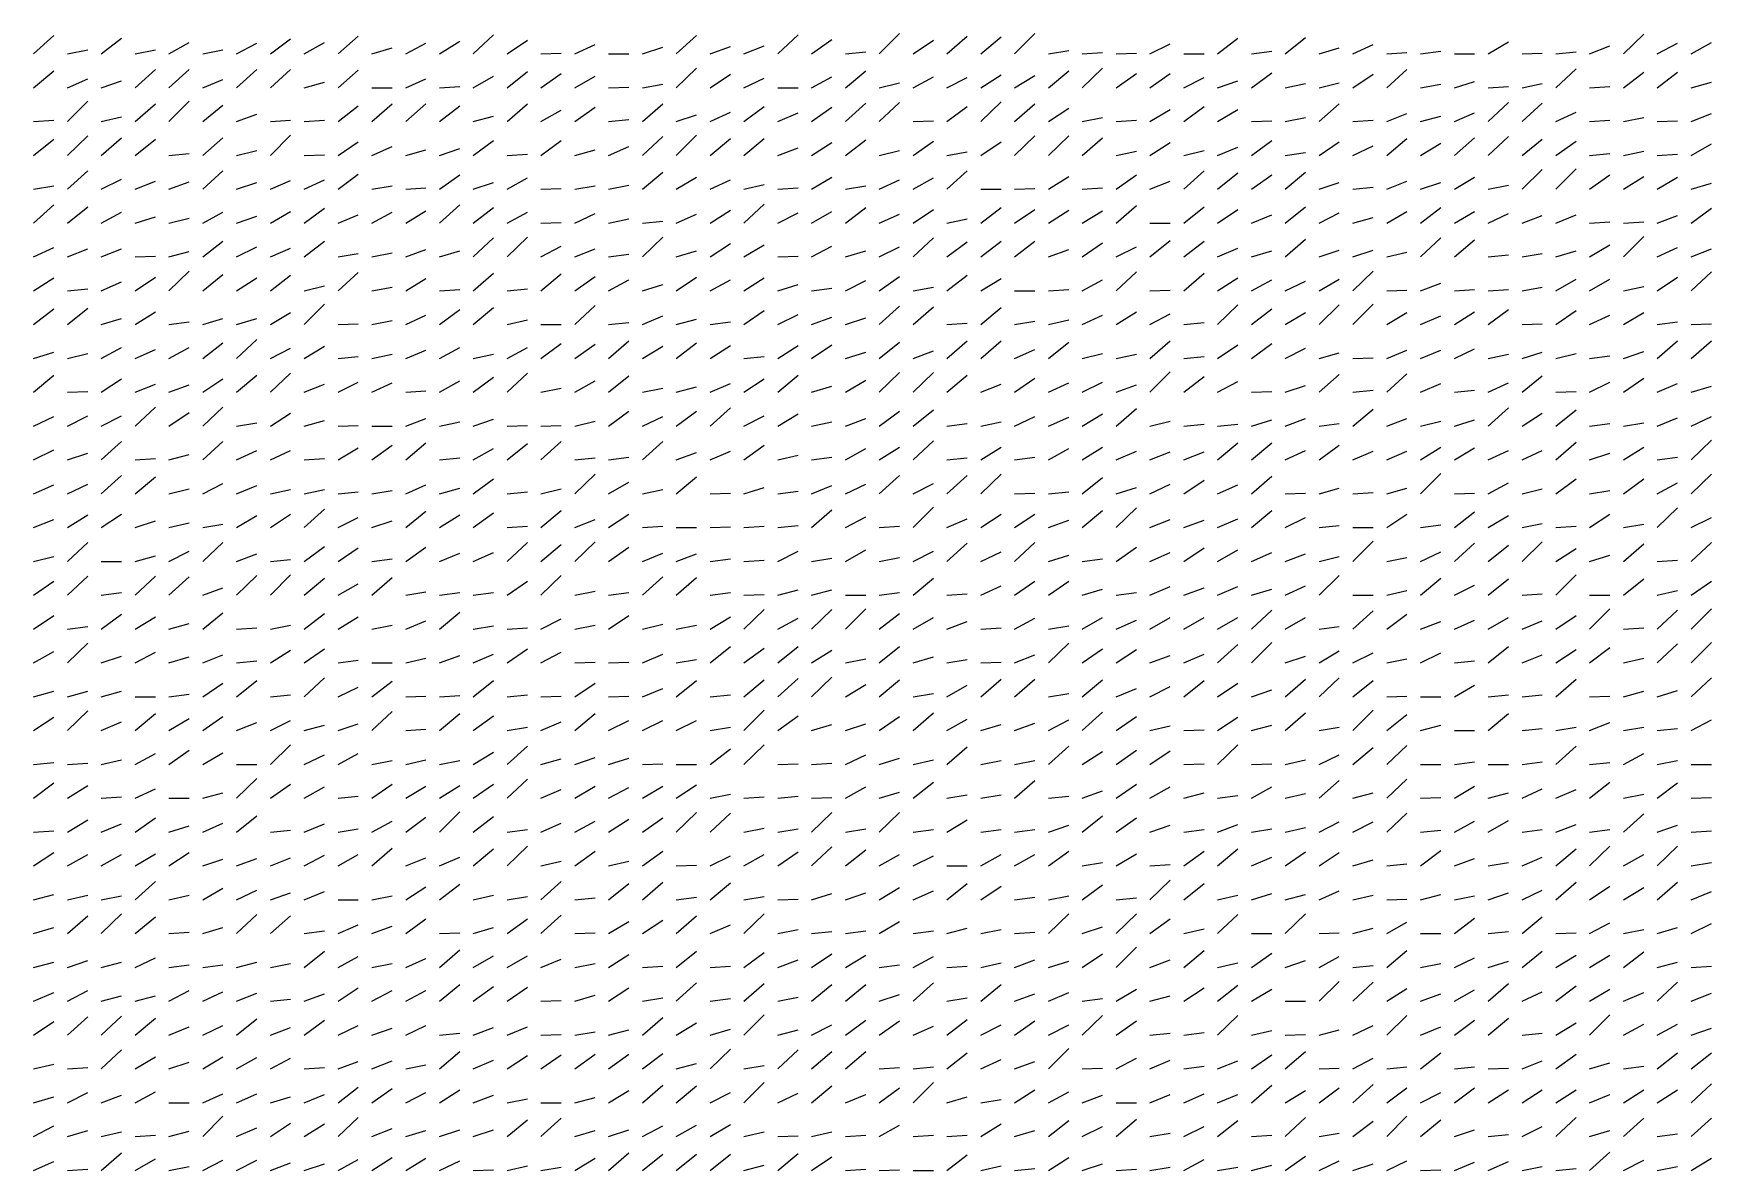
# Model space of a CAD drawing. Header units: metres. Extents: x -2 to 998, y 0 to 1382.
# Drawn here: x 495 to 743, y 0 to 168 of the extents above; entities that cross this region are included whole.
import ezdxf

# ---------------------------------------------------------------- set-up
doc = ezdxf.new("R2010")
doc.units = ezdxf.units.M

msp = doc.modelspace()

# ---------------------------------------------------------------- linework, layer by layer
for p, q in [((495, 165), (498, 167.7)), ((505, 165), (508, 167.3)), ((515, 165), (518, 166.7)), ((525, 165), (528, 166.6)), ((530, 165), (533, 167.2)), ((535, 165), (538, 166.7)), ((540, 165), (543, 167.6)), ((550, 165), (553, 166.6)), ((555, 165), (558, 166.9)), ((560, 165), (563, 167.8)), ((565, 165), (568, 167)), ((575, 165), (578, 166.4)), ((590, 165), (593, 167.7)), ((600, 165), (603, 166.2)), ((605, 165), (608, 167.8)), ((610, 165), (613, 167.1)), ((620, 165), (623, 168)), ((625, 165), (628, 167)), ((630, 165), (633, 167.6)), ((635, 165), (638, 167.5)), ((640, 165), (643, 168)), ((660, 165), (663, 166.5)), ((670, 165), (673, 167.3)), ((680, 165), (683, 167.4)), ((690, 165), (693, 166.4)), ((710, 165), (713, 166.8)), ((725, 165), (728, 166.2)), ((730, 165), (733, 167.9)), ((735, 165), (738, 166.6)), ((740, 165), (743, 166.7)), ((500, 165), (503, 165.6)), ((510, 165), (513, 165.6)), ((520, 165), (523, 165.6)), ((545, 165), (548, 165.9)), ((570, 165), (573, 165.1)), ((580, 165), (583, 165)), ((585, 165), (588, 166)), ((595, 165), (598, 166.1)), ((615, 165), (618, 165.3)), ((645, 165), (648, 165.5)), ((650, 165), (653, 165.2)), ((655, 165), (658, 165.1)), ((665, 165), (668, 165)), ((675, 165), (678, 165.4)), ((685, 165), (688, 165.9)), ((695, 165), (698, 165.2)), ((700, 165), (703, 165.4)), ((705, 165), (708, 165)), ((715, 165), (718, 165.1)), ((720, 165), (723, 165.3)), ((495, 160), (498, 162.5)), ((500, 160), (503, 161.3)), ((510, 160), (513, 162.7)), ((515, 160), (518, 162.7)), ((520, 160), (523, 161.2)), ((525, 160), (528, 162.7)), ((530, 160), (533, 162.7)), ((540, 160), (543, 162.6)), ((550, 160), (553, 161.3)), ((560, 160), (563, 161.7)), ((565, 160), (568, 162.4)), ((570, 160), (573, 162.1)), ((575, 160), (578, 161.7)), ((590, 160), (593, 162.9)), ((595, 160), (598, 162)), ((600, 160), (603, 161.4)), ((610, 160), (613, 161.6)), ((615, 160), (618, 162.5)), ((625, 160), (628, 161.6)), ((630, 160), (633, 161.5)), ((635, 160), (638, 161.9)), ((640, 160), (643, 161.8)), ((645, 160), (648, 162.5)), ((650, 160), (653, 162.9)), ((655, 160), (658, 162.1)), ((660, 160), (663, 162.1)), ((665, 160), (668, 161.5)), ((675, 160), (678, 162.2)), ((690, 160), (693, 162)), ((695, 160), (698, 162.7)), ((720, 160), (723, 162.8)), ((730, 160), (733, 162.3)), ((735, 160), (738, 162.3)), ((505, 160), (508, 161)), ((535, 160), (538, 160.8)), ((545, 160), (548, 160)), ((555, 160), (558, 160.2)), ((580, 160), (583, 160.1)), ((585, 160), (588, 160.5)), ((605, 160), (608, 160)), ((620, 160), (623, 160.7)), ((670, 160), (673, 161)), ((680, 160), (683, 160.6)), ((685, 160), (688, 160.7)), ((700, 160), (703, 160.5)), ((705, 160), (708, 160.9)), ((710, 160), (713, 160.2)), ((715, 160), (718, 160.6)), ((725, 160), (728, 160.2)), ((740, 160), (743, 160.8)), ((500, 155), (503, 158)), ((510, 155), (513, 157.6)), ((515, 155), (518, 158)), ((520, 155), (523, 157.4)), ((540, 155), (543, 157.3)), ((545, 155), (548, 157.6)), ((550, 155), (553, 157.6)), ((555, 155), (558, 157.3)), ((565, 155), (568, 157.6)), ((570, 155), (573, 156.7)), ((575, 155), (578, 157.1)), ((585, 155), (588, 157.6)), ((595, 155), (598, 156.4)), ((600, 155), (603, 157.2)), ((605, 155), (608, 156.3)), ((610, 155), (613, 157.1)), ((615, 155), (618, 157.7)), ((620, 155), (623, 157.8)), ((630, 155), (633, 157.2)), ((635, 155), (638, 157.9)), ((640, 155), (643, 157.6)), ((645, 155), (648, 157)), ((660, 155), (663, 156.8)), ((665, 155), (668, 157.2)), ((670, 155), (673, 156.8)), ((685, 155), (688, 157.6)), ((705, 155), (708, 156.3)), ((710, 155), (713, 157.8)), ((715, 155), (718, 157.7)), ((720, 155), (723, 156.4)), ((495, 155), (498, 155.2)), ((505, 155), (508, 155.7)), ((525, 155), (528, 156.1)), ((530, 155), (533, 155.2)), ((535, 155), (538, 155.2)), ((560, 155), (563, 155.8)), ((580, 155), (583, 155.3)), ((590, 155), (593, 156)), ((625, 155), (628, 155.1)), ((650, 155), (653, 155.6)), ((655, 155), (658, 155.2)), ((675, 155), (678, 155.1)), ((680, 155), (683, 155.6)), ((690, 155), (693, 155.2)), ((695, 155), (698, 156.2)), ((700, 155), (703, 155.8)), ((725, 155), (728, 155.2)), ((730, 155), (733, 155.6)), ((735, 155), (738, 155.1)), ((740, 155), (743, 156.2)), ((495, 150), (498, 152.4)), ((500, 150), (503, 152.9)), ((505, 150), (508, 152.6)), ((510, 150), (513, 152.4)), ((520, 150), (523, 152.6)), ((530, 150), (533, 153)), ((540, 150), (543, 152)), ((545, 150), (548, 151.3)), ((560, 150), (563, 152.2)), ((570, 150), (573, 152.2)), ((580, 150), (583, 151.3)), ((585, 150), (588, 152.8)), ((590, 150), (593, 153)), ((595, 150), (598, 152.5)), ((600, 150), (603, 152.5)), ((610, 150), (613, 151.9)), ((615, 150), (618, 152.3)), ((625, 150), (628, 152.1)), ((635, 150), (638, 152)), ((640, 150), (643, 152.9)), ((645, 150), (648, 152.9)), ((650, 150), (653, 152.6)), ((660, 150), (663, 151.9)), ((675, 150), (678, 152.2)), ((685, 150), (688, 152)), ((690, 150), (693, 151.4)), ((695, 150), (698, 152.5)), ((700, 150), (703, 151.8)), ((705, 150), (708, 152.6)), ((710, 150), (713, 152.8)), ((715, 150), (718, 152.4)), ((720, 150), (723, 152.1)), ((740, 150), (743, 151.7)), ((515, 150), (518, 150.3)), ((525, 150), (528, 150.7)), ((535, 150), (538, 150.1)), ((550, 150), (553, 150.8)), ((555, 150), (558, 151)), ((565, 150), (568, 150.2)), ((575, 150), (578, 150.8)), ((605, 150), (608, 151.1)), ((620, 150), (623, 150.7)), ((630, 150), (633, 150.5)), ((655, 150), (658, 150.6)), ((665, 150), (668, 150.7)), ((670, 150), (673, 151.2)), ((680, 150), (683, 150.4)), ((725, 150), (728, 150.3)), ((730, 150), (733, 150.6)), ((735, 150), (738, 150.2)), ((500, 145), (503, 147.7)), ((505, 145), (508, 146.5)), ((520, 145), (523, 147.7)), ((535, 145), (538, 146.4)), ((540, 145), (543, 147.2)), ((555, 145), (558, 147.1)), ((565, 145), (568, 146.7)), ((585, 145), (588, 147.5)), ((590, 145), (593, 146.8)), ((595, 145), (598, 146.4)), ((610, 145), (613, 146.8)), ((620, 145), (623, 146.4)), ((625, 145), (628, 146.7)), ((630, 145), (633, 147.7)), ((645, 145), (648, 146.9)), ((655, 145), (658, 147.1)), ((665, 145), (668, 147.7)), ((670, 145), (673, 147.4)), ((675, 145), (678, 147.1)), ((680, 145), (683, 147.5)), ((705, 145), (708, 146.8)), ((715, 145), (718, 147.9)), ((720, 145), (723, 148)), ((725, 145), (728, 147.1)), ((730, 145), (733, 146.9)), ((735, 145), (738, 146.8)), ((495, 145), (498, 145.5)), ((510, 145), (513, 146.2)), ((515, 145), (518, 146.1)), ((525, 145), (528, 146)), ((530, 145), (533, 146.3)), ((545, 145), (548, 145.5)), ((550, 145), (553, 145.2)), ((560, 145), (563, 146)), ((570, 145), (573, 145.1)), ((575, 145), (578, 145.5)), ((580, 145), (583, 145.6)), ((600, 145), (603, 145.7)), ((605, 145), (608, 145.2)), ((615, 145), (618, 145.5)), ((635, 145), (638, 145)), ((640, 145), (643, 145.1)), ((650, 145), (653, 145.2)), ((660, 145), (663, 146.2)), ((685, 145), (688, 146)), ((690, 145), (693, 145.3)), ((695, 145), (698, 146.2)), ((700, 145), (703, 146)), ((710, 145), (713, 145.6)), ((740, 145), (743, 145.9)), ((495, 140), (498, 142.7)), ((500, 140), (503, 142.4)), ((505, 140), (508, 141.6)), ((520, 140), (523, 141.6)), ((530, 140), (533, 141.7)), ((535, 140), (538, 142.2)), ((545, 140), (548, 141.6)), ((550, 140), (553, 141.8)), ((555, 140), (558, 142.7)), ((560, 140), (563, 142.3)), ((565, 140), (568, 141.6)), ((575, 140), (578, 141.4)), ((595, 140), (598, 141.9)), ((600, 140), (603, 142.8)), ((605, 140), (608, 141.5)), ((610, 140), (613, 141.7)), ((615, 140), (618, 142.3)), ((625, 140), (628, 142)), ((635, 140), (638, 142.3)), ((640, 140), (643, 142)), ((645, 140), (648, 141.9)), ((650, 140), (653, 141.8)), ((655, 140), (658, 142.6)), ((665, 140), (668, 142.4)), ((670, 140), (673, 142)), ((680, 140), (683, 142.4)), ((685, 140), (688, 141.5)), ((695, 140), (698, 141.7)), ((700, 140), (703, 142.3)), ((705, 140), (708, 141.7)), ((710, 140), (713, 141.4)), ((740, 140), (743, 142.2)), ((510, 140), (513, 140.9)), ((515, 140), (518, 140.7)), ((525, 140), (528, 141)), ((540, 140), (543, 141.2)), ((570, 140), (573, 140.1)), ((580, 140), (583, 140.6)), ((585, 140), (588, 140.3)), ((590, 140), (593, 141.3)), ((620, 140), (623, 141.3)), ((630, 140), (633, 140.6)), ((660, 140), (663, 140)), ((675, 140), (678, 141.2)), ((690, 140), (693, 140.8)), ((715, 140), (718, 141.1)), ((720, 140), (723, 141.2)), ((725, 140), (728, 140.2)), ((730, 140), (733, 140.2)), ((735, 140), (738, 141.1)), ((495, 135), (498, 136.4)), ((520, 135), (523, 137.3)), ((525, 135), (528, 136.5)), ((535, 135), (538, 137.3)), ((560, 135), (563, 137.8)), ((565, 135), (568, 137.9)), ((570, 135), (573, 136.6)), ((585, 135), (588, 137.9)), ((595, 135), (598, 137)), ((600, 135), (603, 136.8)), ((610, 135), (613, 136.6)), ((620, 135), (623, 136.5)), ((625, 135), (628, 137.8)), ((630, 135), (633, 137.2)), ((635, 135), (638, 137.3)), ((640, 135), (643, 137.3)), ((650, 135), (653, 137.1)), ((655, 135), (658, 136.5)), ((660, 135), (663, 137.4)), ((665, 135), (668, 137.3)), ((680, 135), (683, 137.6)), ((700, 135), (703, 137.8)), ((705, 135), (708, 137.5)), ((725, 135), (728, 136.8)), ((730, 135), (733, 138)), ((735, 135), (738, 136.4)), ((500, 135), (503, 136.2)), ((505, 135), (508, 136.2)), ((510, 135), (513, 135.1)), ((515, 135), (518, 135.8)), ((530, 135), (533, 136.3)), ((540, 135), (543, 135.5)), ((545, 135), (548, 135.6)), ((550, 135), (553, 136.1)), ((555, 135), (558, 135.9)), ((575, 135), (578, 136.2)), ((580, 135), (583, 135.4)), ((590, 135), (593, 135.9)), ((605, 135), (608, 135.1)), ((615, 135), (618, 135.9)), ((645, 135), (648, 136.1)), ((670, 135), (673, 136.3)), ((675, 135), (678, 135.9)), ((685, 135), (688, 136)), ((690, 135), (693, 136)), ((695, 135), (698, 135.7)), ((710, 135), (713, 135.3)), ((715, 135), (718, 135.5)), ((720, 135), (723, 135.9)), ((740, 135), (743, 136.2)), ((495, 130), (498, 131.9)), ((510, 130), (513, 132)), ((515, 130), (518, 132.9)), ((520, 130), (523, 132.4)), ((525, 130), (528, 131.9)), ((530, 130), (533, 132.3)), ((540, 130), (543, 132.7)), ((550, 130), (553, 131.8)), ((560, 130), (563, 132.6)), ((570, 130), (573, 132.5)), ((575, 130), (578, 132.1)), ((580, 130), (583, 131.6)), ((590, 130), (593, 132)), ((595, 130), (598, 131.6)), ((600, 130), (603, 131.9)), ((615, 130), (618, 131.5)), ((620, 130), (623, 132.1)), ((630, 130), (633, 132.3)), ((635, 130), (638, 131.8)), ((650, 130), (653, 131.6)), ((655, 130), (658, 132.8)), ((665, 130), (668, 132.6)), ((670, 130), (673, 131.9)), ((675, 130), (678, 131.6)), ((685, 130), (688, 131.7)), ((690, 130), (693, 132.9)), ((720, 130), (723, 131.7)), ((725, 130), (728, 131.7)), ((735, 130), (738, 132)), ((740, 130), (743, 132.8)), ((500, 130), (503, 130.3)), ((505, 130), (508, 131.3)), ((535, 130), (538, 130.7)), ((545, 130), (548, 130.5)), ((555, 130), (558, 130.2)), ((565, 130), (568, 130.3)), ((585, 130), (588, 130.9)), ((605, 130), (608, 130.9)), ((610, 130), (613, 130.4)), ((625, 130), (628, 130.5)), ((640, 130), (643, 130)), ((645, 130), (648, 130.2)), ((660, 130), (663, 130.1)), ((680, 130), (683, 131.4)), ((695, 130), (698, 130.1)), ((700, 130), (703, 131.1)), ((705, 130), (708, 130.2)), ((710, 130), (713, 130.2)), ((715, 130), (718, 130.5)), ((730, 130), (733, 130.6)), ((495, 125), (498, 127.3)), ((500, 125), (503, 127.4)), ((510, 125), (513, 126.9)), ((530, 125), (533, 126.8)), ((535, 125), (538, 128)), ((555, 125), (558, 127.2)), ((560, 125), (563, 127.5)), ((575, 125), (578, 127.8)), ((600, 125), (603, 127.1)), ((605, 125), (608, 126.5)), ((620, 125), (623, 127.7)), ((625, 125), (628, 127.6)), ((635, 125), (638, 127.5)), ((655, 125), (658, 126.9)), ((660, 125), (663, 126.6)), ((670, 125), (673, 127.9)), ((675, 125), (678, 127.3)), ((680, 125), (683, 126.8)), ((685, 125), (688, 127.9)), ((690, 125), (693, 128)), ((695, 125), (698, 126.8)), ((705, 125), (708, 126.9)), ((710, 125), (713, 127.2)), ((720, 125), (723, 127.1)), ((730, 125), (733, 126.8)), ((505, 125), (508, 125.9)), ((515, 125), (518, 125.4)), ((520, 125), (523, 125.9)), ((525, 125), (528, 125.9)), ((540, 125), (543, 125.1)), ((545, 125), (548, 125.6)), ((550, 125), (553, 126.4)), ((565, 125), (568, 125.7)), ((570, 125), (573, 125)), ((580, 125), (583, 125.3)), ((585, 125), (588, 126.3)), ((590, 125), (593, 125.8)), ((595, 125), (598, 125.4)), ((610, 125), (613, 126.1)), ((615, 125), (618, 126)), ((630, 125), (633, 125.2)), ((640, 125), (643, 125.5)), ((645, 125), (648, 125.7)), ((650, 125), (653, 126.4)), ((665, 125), (668, 125.3)), ((700, 125), (703, 126.3)), ((715, 125), (718, 125.1)), ((725, 125), (728, 126.4)), ((735, 125), (738, 125.4)), ((740, 125), (743, 125.1)), ((505, 120), (508, 121.6)), ((515, 120), (518, 121.6)), ((520, 120), (523, 122.3)), ((525, 120), (528, 122.8)), ((535, 120), (538, 121.8)), ((555, 120), (558, 121.6)), ((565, 120), (568, 121.6)), ((570, 120), (573, 122.2)), ((575, 120), (578, 122.1)), ((580, 120), (583, 122.6)), ((585, 120), (588, 121.8)), ((590, 120), (593, 122.3)), ((595, 120), (598, 121.9)), ((605, 120), (608, 121.9)), ((610, 120), (613, 122)), ((620, 120), (623, 122.4)), ((630, 120), (633, 122.6)), ((635, 120), (638, 122.6)), ((645, 120), (648, 122.4)), ((660, 120), (663, 122.6)), ((670, 120), (673, 122)), ((675, 120), (678, 122.2)), ((735, 120), (738, 122.6)), ((740, 120), (743, 122.6)), ((495, 120), (498, 120.9)), ((500, 120), (503, 120.7)), ((510, 120), (513, 121.3)), ((530, 120), (533, 121.5)), ((540, 120), (543, 120.3)), ((545, 120), (548, 120.6)), ((550, 120), (553, 121.2)), ((560, 120), (563, 120.6)), ((600, 120), (603, 120.3)), ((615, 120), (618, 120.9)), ((625, 120), (628, 121.1)), ((640, 120), (643, 121.3)), ((650, 120), (653, 120.7)), ((655, 120), (658, 120.6)), ((665, 120), (668, 120.3)), ((680, 120), (683, 121.5)), ((685, 120), (688, 120.8)), ((690, 120), (693, 120.1)), ((695, 120), (698, 121.2)), ((700, 120), (703, 121.2)), ((705, 120), (708, 121.4)), ((710, 120), (713, 120.6)), ((715, 120), (718, 120.9)), ((720, 120), (723, 120.7)), ((725, 120), (728, 120.4)), ((730, 120), (733, 121)), ((495, 115), (498, 117.5)), ((505, 115), (508, 117)), ((520, 115), (523, 117)), ((525, 115), (528, 117.5)), ((530, 115), (533, 117.8)), ((555, 115), (558, 116.7)), ((560, 115), (563, 117.2)), ((565, 115), (568, 117.8)), ((575, 115), (578, 116.7)), ((580, 115), (583, 117.4)), ((600, 115), (603, 117)), ((605, 115), (608, 117.5)), ((615, 115), (618, 116.8)), ((620, 115), (623, 117.9)), ((625, 115), (628, 117.9)), ((630, 115), (633, 117.5)), ((640, 115), (643, 117.1)), ((660, 115), (663, 118)), ((665, 115), (668, 117.3)), ((670, 115), (673, 116.6)), ((685, 115), (688, 117.6)), ((695, 115), (698, 117.7)), ((715, 115), (718, 117.4)), ((730, 115), (733, 117.1)), ((500, 115), (503, 115.1)), ((510, 115), (513, 116.2)), ((515, 115), (518, 116.1)), ((535, 115), (538, 116.2)), ((540, 115), (543, 116.5)), ((545, 115), (548, 116.4)), ((550, 115), (553, 115.2)), ((570, 115), (573, 115.6)), ((585, 115), (588, 115.6)), ((590, 115), (593, 115.8)), ((595, 115), (598, 116.3)), ((610, 115), (613, 115.9)), ((635, 115), (638, 116.2)), ((645, 115), (648, 116.4)), ((650, 115), (653, 116.5)), ((655, 115), (658, 116.1)), ((675, 115), (678, 115.1)), ((680, 115), (683, 116)), ((690, 115), (693, 115.3)), ((700, 115), (703, 116.3)), ((705, 115), (708, 115.3)), ((710, 115), (713, 116.4)), ((720, 115), (723, 115.1)), ((725, 115), (728, 116.5)), ((735, 115), (738, 116.3)), ((740, 115), (743, 115.9)), ((510, 110), (513, 112.8)), ((515, 110), (518, 112)), ((520, 110), (523, 112.8)), ((530, 110), (533, 111.9)), ((580, 110), (583, 112.2)), ((590, 110), (593, 112.2)), ((595, 110), (598, 112.7)), ((605, 110), (608, 111.8)), ((620, 110), (623, 112.2)), ((625, 110), (628, 112.4)), ((650, 110), (653, 111.8)), ((655, 110), (658, 112.6)), ((690, 110), (693, 112.5)), ((710, 110), (713, 112.7)), ((715, 110), (718, 111.9)), ((720, 110), (723, 112.4)), ((495, 110), (498, 111.4)), ((500, 110), (503, 111.5)), ((505, 110), (508, 111.5)), ((525, 110), (528, 110.5)), ((535, 110), (538, 110.8)), ((540, 110), (543, 110.1)), ((545, 110), (548, 110)), ((550, 110), (553, 111.1)), ((555, 110), (558, 110.6)), ((560, 110), (563, 111)), ((565, 110), (568, 110.1)), ((570, 110), (573, 110.1)), ((575, 110), (578, 110.7)), ((585, 110), (588, 111.4)), ((600, 110), (603, 111.5)), ((610, 110), (613, 110.6)), ((615, 110), (618, 111.1)), ((630, 110), (633, 110.4)), ((635, 110), (638, 110.6)), ((640, 110), (643, 111.4)), ((645, 110), (648, 111.3)), ((660, 110), (663, 110.7)), ((665, 110), (668, 110.3)), ((670, 110), (673, 110.3)), ((675, 110), (678, 110.9)), ((680, 110), (683, 111.1)), ((685, 110), (688, 110.4)), ((695, 110), (698, 111.1)), ((700, 110), (703, 110.7)), ((705, 110), (708, 110.9)), ((725, 110), (728, 110.4)), ((730, 110), (733, 110.5)), ((735, 110), (738, 111.2)), ((740, 110), (743, 111.4)), ((505, 105), (508, 107.7)), ((520, 105), (523, 107.7)), ((540, 105), (543, 106.8)), ((545, 105), (548, 107.2)), ((550, 105), (553, 107.5)), ((560, 105), (563, 106.7)), ((565, 105), (568, 107.4)), ((570, 105), (573, 107.7)), ((585, 105), (588, 107.7)), ((600, 105), (603, 107.2)), ((615, 105), (618, 106.7)), ((620, 105), (623, 106.9)), ((625, 105), (628, 107.8)), ((635, 105), (638, 106.9)), ((645, 105), (648, 106.7)), ((650, 105), (653, 106.9)), ((670, 105), (673, 107.5)), ((675, 105), (678, 107.5)), ((685, 105), (688, 107.2)), ((700, 105), (703, 106.9)), ((705, 105), (708, 106.8)), ((720, 105), (723, 107.6)), ((730, 105), (733, 106.9)), ((740, 105), (743, 107.9)), ((495, 105), (498, 106.5)), ((500, 105), (503, 106)), ((510, 105), (513, 105.2)), ((515, 105), (518, 105.8)), ((525, 105), (528, 106.4)), ((530, 105), (533, 106.4)), ((535, 105), (538, 105.2)), ((555, 105), (558, 105.3)), ((575, 105), (578, 105.3)), ((580, 105), (583, 105.4)), ((590, 105), (593, 106.1)), ((595, 105), (598, 106.3)), ((605, 105), (608, 105.7)), ((610, 105), (613, 105.4)), ((630, 105), (633, 105.3)), ((640, 105), (643, 105.4)), ((655, 105), (658, 106.3)), ((660, 105), (663, 106.2)), ((665, 105), (668, 106.2)), ((680, 105), (683, 106.4)), ((690, 105), (693, 106.3)), ((695, 105), (698, 106.3)), ((710, 105), (713, 106.4)), ((715, 105), (718, 106.4)), ((725, 105), (728, 106)), ((735, 105), (738, 105.4)), ((505, 100), (508, 102.7)), ((510, 100), (513, 102.5)), ((560, 100), (563, 102.2)), ((575, 100), (578, 102.9)), ((580, 100), (583, 101.7)), ((590, 100), (593, 102.5)), ((620, 100), (623, 102.7)), ((630, 100), (633, 102.7)), ((635, 100), (638, 102.9)), ((650, 100), (653, 102.4)), ((665, 100), (668, 102)), ((675, 100), (678, 102.6)), ((700, 100), (703, 103)), ((720, 100), (723, 102.2)), ((730, 100), (733, 102.2)), ((740, 100), (743, 102.9)), ((495, 100), (498, 101.3)), ((500, 100), (503, 101.4)), ((515, 100), (518, 100.7)), ((520, 100), (523, 101.5)), ((525, 100), (528, 101.2)), ((530, 100), (533, 100.6)), ((535, 100), (538, 100.6)), ((540, 100), (543, 100.3)), ((545, 100), (548, 100.5)), ((550, 100), (553, 101.3)), ((555, 100), (558, 100.8)), ((565, 100), (568, 100.3)), ((570, 100), (573, 100.7)), ((585, 100), (588, 100.6)), ((595, 100), (598, 100.1)), ((600, 100), (603, 100.9)), ((605, 100), (608, 100.4)), ((610, 100), (613, 101.2)), ((615, 100), (618, 101.4)), ((625, 100), (628, 101.5)), ((640, 100), (643, 100.1)), ((645, 100), (648, 100.3)), ((655, 100), (658, 100.9)), ((660, 100), (663, 101.4)), ((670, 100), (673, 101.3)), ((680, 100), (683, 100.1)), ((685, 100), (688, 100.8)), ((690, 100), (693, 100.2)), ((695, 100), (698, 100.8)), ((705, 100), (708, 100.1)), ((710, 100), (713, 101.6)), ((715, 100), (718, 100.7)), ((725, 100), (728, 100.5)), ((735, 100), (738, 101.6)), ((500, 95), (503, 96.9)), ((505, 95), (508, 97)), ((525, 95), (528, 96.8)), ((530, 95), (533, 97)), ((535, 95), (538, 97.7)), ((550, 95), (553, 97.4)), ((555, 95), (558, 96.9)), ((560, 95), (563, 97.2)), ((570, 95), (573, 97.5)), ((580, 95), (583, 97)), ((610, 95), (613, 97.6)), ((625, 95), (628, 98)), ((635, 95), (638, 97)), ((640, 95), (643, 97)), ((650, 95), (653, 97.5)), ((655, 95), (658, 97.9)), ((675, 95), (678, 97.5)), ((695, 95), (698, 97)), ((705, 95), (708, 97.3)), ((710, 95), (713, 96.8)), ((725, 95), (728, 97)), ((735, 95), (738, 97.9)), ((495, 95), (498, 96.2)), ((510, 95), (513, 96)), ((515, 95), (518, 95.7)), ((520, 95), (523, 95.5)), ((540, 95), (543, 96.5)), ((545, 95), (548, 96)), ((565, 95), (568, 95.2)), ((575, 95), (578, 96.2)), ((585, 95), (588, 95.2)), ((590, 95), (593, 95)), ((595, 95), (598, 95.1)), ((600, 95), (603, 95.2)), ((605, 95), (608, 95.3)), ((615, 95), (618, 96.6)), ((620, 95), (623, 95.2)), ((630, 95), (633, 96.3)), ((645, 95), (648, 96.1)), ((660, 95), (663, 96.2)), ((665, 95), (668, 96.1)), ((670, 95), (673, 96.3)), ((680, 95), (683, 96.5)), ((685, 95), (688, 95.3)), ((690, 95), (693, 95)), ((700, 95), (703, 95.4)), ((715, 95), (718, 95.6)), ((720, 95), (723, 95.2)), ((730, 95), (733, 95.5)), ((740, 95), (743, 96.5)), ((500, 90), (503, 92.8)), ((520, 90), (523, 92.8)), ((535, 90), (538, 92.2)), ((540, 90), (543, 92)), ((550, 90), (553, 92.1)), ((565, 90), (568, 92.8)), ((570, 90), (573, 92.5)), ((575, 90), (578, 92.9)), ((580, 90), (583, 92.1)), ((630, 90), (633, 92.7)), ((640, 90), (643, 92.8)), ((655, 90), (658, 92.1)), ((665, 90), (668, 92)), ((690, 90), (693, 93)), ((705, 90), (708, 92.7)), ((710, 90), (713, 92.4)), ((715, 90), (718, 92.9)), ((720, 90), (723, 91.9)), ((730, 90), (733, 92.6)), ((740, 90), (743, 92.8)), ((495, 90), (498, 90.7)), ((505, 90), (508, 90)), ((510, 90), (513, 90.8)), ((515, 90), (518, 91.5)), ((525, 90), (528, 91.1)), ((530, 90), (533, 90.3)), ((545, 90), (548, 90.4)), ((555, 90), (558, 91.2)), ((560, 90), (563, 91.3)), ((585, 90), (588, 91.2)), ((590, 90), (593, 91.1)), ((595, 90), (598, 90.4)), ((600, 90), (603, 90.2)), ((605, 90), (608, 91.5)), ((610, 90), (613, 90.5)), ((615, 90), (618, 91.7)), ((620, 90), (623, 90.6)), ((625, 90), (628, 91.5)), ((635, 90), (638, 91.4)), ((645, 90), (648, 90.9)), ((650, 90), (653, 90.4)), ((660, 90), (663, 91.3)), ((670, 90), (673, 91.7)), ((675, 90), (678, 91.3)), ((680, 90), (683, 91.1)), ((685, 90), (688, 90.7)), ((695, 90), (698, 90.6)), ((700, 90), (703, 91.4)), ((725, 90), (728, 90.9)), ((735, 90), (738, 90.2)), ((495, 85), (498, 87.1)), ((500, 85), (503, 87.8)), ((510, 85), (513, 87.8)), ((515, 85), (518, 87.7)), ((525, 85), (528, 87.9)), ((530, 85), (533, 88)), ((535, 85), (538, 87.5)), ((545, 85), (548, 87.6)), ((565, 85), (568, 87.1)), ((570, 85), (573, 87.9)), ((585, 85), (588, 87.7)), ((590, 85), (593, 87.6)), ((625, 85), (628, 87.5)), ((640, 85), (643, 87.1)), ((645, 85), (648, 87.1)), ((685, 85), (688, 87.9)), ((700, 85), (703, 87.5)), ((710, 85), (713, 87.4)), ((720, 85), (723, 88)), ((730, 85), (733, 87.4)), ((740, 85), (743, 87.1)), ((505, 85), (508, 85.4)), ((520, 85), (523, 86.1)), ((540, 85), (543, 86.7)), ((550, 85), (553, 85.5)), ((555, 85), (558, 85.4)), ((560, 85), (563, 85.4)), ((575, 85), (578, 85.6)), ((580, 85), (583, 85.4)), ((595, 85), (598, 85.4)), ((600, 85), (603, 85.1)), ((605, 85), (608, 85.8)), ((610, 85), (613, 85.8)), ((615, 85), (618, 85)), ((620, 85), (623, 85.4)), ((630, 85), (633, 85.2)), ((635, 85), (638, 86.4)), ((650, 85), (653, 85.9)), ((655, 85), (658, 85.4)), ((660, 85), (663, 86.3)), ((665, 85), (668, 86.1)), ((670, 85), (673, 86.3)), ((675, 85), (678, 85.9)), ((680, 85), (683, 86.4)), ((690, 85), (693, 85)), ((695, 85), (698, 85.7)), ((705, 85), (708, 86.5)), ((715, 85), (718, 85.2)), ((725, 85), (728, 85)), ((735, 85), (738, 85.7)), ((495, 80), (498, 82)), ((505, 80), (508, 82.2)), ((520, 80), (523, 82.4)), ((535, 80), (538, 82.3)), ((555, 80), (558, 82.5)), ((580, 80), (583, 82)), ((600, 80), (603, 82.9)), ((610, 80), (613, 82.9)), ((615, 80), (618, 83)), ((620, 80), (623, 82.3)), ((675, 80), (678, 82.8)), ((690, 80), (693, 82.7)), ((695, 80), (698, 82.2)), ((720, 80), (723, 82)), ((725, 80), (728, 83)), ((735, 80), (738, 82.8)), ((740, 80), (743, 83)), ((500, 80), (503, 80.4)), ((510, 80), (513, 81.8)), ((515, 80), (518, 80.8)), ((525, 80), (528, 80.2)), ((530, 80), (533, 80.6)), ((540, 80), (543, 81.8)), ((545, 80), (548, 80.6)), ((550, 80), (553, 81.2)), ((560, 80), (563, 80.5)), ((565, 80), (568, 80.2)), ((570, 80), (573, 81.5)), ((575, 80), (578, 80.6)), ((585, 80), (588, 80.7)), ((590, 80), (593, 80.6)), ((595, 80), (598, 81.8)), ((605, 80), (608, 81.6)), ((625, 80), (628, 81.7)), ((630, 80), (633, 81.1)), ((635, 80), (638, 80.2)), ((640, 80), (643, 81.6)), ((645, 80), (648, 80.5)), ((650, 80), (653, 81.7)), ((655, 80), (658, 81.3)), ((660, 80), (663, 81.7)), ((665, 80), (668, 81.7)), ((670, 80), (673, 81.7)), ((680, 80), (683, 81.7)), ((685, 80), (688, 80.4)), ((700, 80), (703, 81.1)), ((705, 80), (708, 81.3)), ((710, 80), (713, 81.7)), ((715, 80), (718, 81.2)), ((730, 80), (733, 80.2)), ((500, 75), (503, 77.9)), ((530, 75), (533, 76.9)), ((535, 75), (538, 77.1)), ((565, 75), (568, 77.1)), ((595, 75), (598, 77.4)), ((600, 75), (603, 77.2)), ((605, 75), (608, 77.4)), ((610, 75), (613, 76.9)), ((620, 75), (623, 77.4)), ((645, 75), (648, 77.9)), ((650, 75), (653, 77.1)), ((655, 75), (658, 77)), ((670, 75), (673, 77.7)), ((675, 75), (678, 78)), ((710, 75), (713, 77.4)), ((720, 75), (723, 77)), ((725, 75), (728, 77.3)), ((735, 75), (738, 77.8)), ((740, 75), (743, 78)), ((495, 75), (498, 76.7)), ((505, 75), (508, 76)), ((510, 75), (513, 76.6)), ((515, 75), (518, 75.9)), ((520, 75), (523, 76.2)), ((525, 75), (528, 75.3)), ((540, 75), (543, 75.4)), ((545, 75), (548, 75)), ((550, 75), (553, 75.7)), ((555, 75), (558, 76.1)), ((560, 75), (563, 76.3)), ((570, 75), (573, 76.6)), ((575, 75), (578, 75.1)), ((580, 75), (583, 75.1)), ((585, 75), (588, 76.3)), ((590, 75), (593, 75.5)), ((615, 75), (618, 75.6)), ((625, 75), (628, 75.9)), ((630, 75), (633, 75.5)), ((635, 75), (638, 75.1)), ((640, 75), (643, 76.2)), ((660, 75), (663, 76.1)), ((665, 75), (668, 76.3)), ((680, 75), (683, 76)), ((685, 75), (688, 76.8)), ((690, 75), (693, 76.5)), ((695, 75), (698, 75.6)), ((700, 75), (703, 76.5)), ((705, 75), (708, 75.3)), ((715, 75), (718, 76.2)), ((730, 75), (733, 75.7)), ((520, 70), (523, 72)), ((525, 70), (528, 72.4)), ((535, 70), (538, 72.8)), ((545, 70), (548, 72.3)), ((560, 70), (563, 72.4)), ((575, 70), (578, 72)), ((590, 70), (593, 72.4)), ((600, 70), (603, 72.5)), ((605, 70), (608, 72.7)), ((610, 70), (613, 72.9)), ((620, 70), (623, 72.5)), ((635, 70), (638, 72.6)), ((640, 70), (643, 72.6)), ((650, 70), (653, 72.5)), ((665, 70), (668, 72.4)), ((670, 70), (673, 72)), ((680, 70), (683, 72.6)), ((685, 70), (688, 72.8)), ((690, 70), (693, 72.4)), ((720, 70), (723, 72.6)), ((740, 70), (743, 72.8)), ((495, 70), (498, 70.8)), ((500, 70), (503, 70.8)), ((505, 70), (508, 70.8)), ((510, 70), (513, 70)), ((515, 70), (518, 70.4)), ((530, 70), (533, 70.3)), ((540, 70), (543, 71.4)), ((550, 70), (553, 70.1)), ((555, 70), (558, 70.2)), ((565, 70), (568, 70.3)), ((570, 70), (573, 70.1)), ((580, 70), (583, 70.1)), ((585, 70), (588, 71.2)), ((595, 70), (598, 70.3)), ((615, 70), (618, 71.8)), ((625, 70), (628, 70.5)), ((630, 70), (633, 71.7)), ((645, 70), (648, 70.5)), ((655, 70), (658, 71.2)), ((660, 70), (663, 71.5)), ((675, 70), (678, 71)), ((695, 70), (698, 70.1)), ((700, 70), (703, 70)), ((705, 70), (708, 71.7)), ((710, 70), (713, 70.3)), ((715, 70), (718, 70.3)), ((725, 70), (728, 70.1)), ((730, 70), (733, 70.8)), ((735, 70), (738, 70.9)), ((495, 65), (498, 67)), ((500, 65), (503, 67.9)), ((510, 65), (513, 67.5)), ((520, 65), (523, 67.1)), ((545, 65), (548, 67.8)), ((555, 65), (558, 67.5)), ((560, 65), (563, 67.2)), ((575, 65), (578, 67.5)), ((600, 65), (603, 68)), ((605, 65), (608, 67.2)), ((620, 65), (623, 67.1)), ((625, 65), (628, 67.6)), ((650, 65), (653, 67.7)), ((655, 65), (658, 67.1)), ((670, 65), (673, 67)), ((680, 65), (683, 67.6)), ((690, 65), (693, 68)), ((695, 65), (698, 67.4)), ((710, 65), (713, 67.5)), ((505, 65), (508, 66.3)), ((515, 65), (518, 66.8)), ((525, 65), (528, 66.2)), ((530, 65), (533, 66.5)), ((535, 65), (538, 65.8)), ((540, 65), (543, 66)), ((550, 65), (553, 65.2)), ((565, 65), (568, 65.5)), ((570, 65), (573, 66.3)), ((580, 65), (583, 66.5)), ((585, 65), (588, 66.5)), ((590, 65), (593, 66.5)), ((595, 65), (598, 65.5)), ((610, 65), (613, 65.9)), ((615, 65), (618, 66)), ((630, 65), (633, 66.7)), ((635, 65), (638, 65.9)), ((640, 65), (643, 66.1)), ((645, 65), (648, 66.6)), ((660, 65), (663, 65.7)), ((665, 65), (668, 65.1)), ((675, 65), (678, 65.8)), ((685, 65), (688, 65.5)), ((700, 65), (703, 65.8)), ((705, 65), (708, 65)), ((715, 65), (718, 65.3)), ((720, 65), (723, 65.5)), ((725, 65), (728, 66.2)), ((730, 65), (733, 65.5)), ((735, 65), (738, 65.3)), ((740, 65), (743, 66.6)), ((515, 60), (518, 62.1)), ((530, 60), (533, 62.9)), ((565, 60), (568, 62.7)), ((595, 60), (598, 62.3)), ((600, 60), (603, 62.9)), ((630, 60), (633, 62.6)), ((645, 60), (648, 62.7)), ((655, 60), (658, 62.1)), ((660, 60), (663, 62)), ((670, 60), (673, 62.9)), ((690, 60), (693, 62.5)), ((695, 60), (698, 62.8)), ((720, 60), (723, 62.7)), ((495, 60), (498, 60.3)), ((500, 60), (503, 60.2)), ((505, 60), (508, 60.7)), ((510, 60), (513, 61.6)), ((520, 60), (523, 61.7)), ((525, 60), (528, 60)), ((535, 60), (538, 61.4)), ((540, 60), (543, 61.6)), ((545, 60), (548, 60.6)), ((550, 60), (553, 60.7)), ((555, 60), (558, 60.6)), ((560, 60), (563, 61.8)), ((570, 60), (573, 60.8)), ((575, 60), (578, 61)), ((580, 60), (583, 60.9)), ((585, 60), (588, 60.1)), ((590, 60), (593, 60)), ((605, 60), (608, 60.1)), ((610, 60), (613, 60.2)), ((615, 60), (618, 61.4)), ((620, 60), (623, 60.9)), ((625, 60), (628, 60.7)), ((635, 60), (638, 60.6)), ((640, 60), (643, 60.6)), ((650, 60), (653, 61.9)), ((665, 60), (668, 60.1)), ((675, 60), (678, 60.1)), ((680, 60), (683, 60.7)), ((685, 60), (688, 61.4)), ((700, 60), (703, 60)), ((705, 60), (708, 60.4)), ((710, 60), (713, 60)), ((715, 60), (718, 60.4)), ((725, 60), (728, 60.3)), ((730, 60), (733, 61.6)), ((735, 60), (738, 60.6)), ((740, 60), (743, 60)), ((495, 55), (498, 57.3)), ((525, 55), (528, 57.9)), ((530, 55), (533, 57.1)), ((545, 55), (548, 57.1)), ((560, 55), (563, 57.1)), ((565, 55), (568, 57.8)), ((625, 55), (628, 57.4)), ((640, 55), (643, 57.6)), ((655, 55), (658, 57.1)), ((685, 55), (688, 57.6)), ((695, 55), (698, 57.8)), ((725, 55), (728, 57.4)), ((735, 55), (738, 57.3)), ((500, 55), (503, 56.9)), ((505, 55), (508, 55.2)), ((510, 55), (513, 56.4)), ((515, 55), (518, 55)), ((520, 55), (523, 55.8)), ((535, 55), (538, 56.7)), ((540, 55), (543, 55.3)), ((550, 55), (553, 56.8)), ((555, 55), (558, 56.9)), ((570, 55), (573, 56.3)), ((575, 55), (578, 56.8)), ((580, 55), (583, 56.6)), ((585, 55), (588, 56.8)), ((590, 55), (593, 57)), ((595, 55), (598, 55.6)), ((600, 55), (603, 55.2)), ((605, 55), (608, 55.3)), ((610, 55), (613, 55.1)), ((615, 55), (618, 56.7)), ((620, 55), (623, 55.9)), ((630, 55), (633, 55.5)), ((635, 55), (638, 55.5)), ((645, 55), (648, 55.3)), ((650, 55), (653, 56.1)), ((660, 55), (663, 56.7)), ((665, 55), (668, 55.8)), ((670, 55), (673, 55.4)), ((675, 55), (678, 56.7)), ((680, 55), (683, 55.7)), ((690, 55), (693, 55.8)), ((700, 55), (703, 55.1)), ((705, 55), (708, 56.8)), ((710, 55), (713, 55.8)), ((715, 55), (718, 56.4)), ((720, 55), (723, 56.3)), ((730, 55), (733, 55.6)), ((740, 55), (743, 55.1)), ((510, 50), (513, 52.1)), ((525, 50), (528, 52.4)), ((550, 50), (553, 52.2)), ((555, 50), (558, 53)), ((560, 50), (563, 52.3)), ((585, 50), (588, 52.1)), ((590, 50), (593, 52.9)), ((595, 50), (598, 52.8)), ((610, 50), (613, 52.9)), ((620, 50), (623, 52.9)), ((650, 50), (653, 52.4)), ((655, 50), (658, 52.1)), ((695, 50), (698, 52.8)), ((730, 50), (733, 52.7)), ((495, 50), (498, 50.2)), ((500, 50), (503, 51.8)), ((505, 50), (508, 51.2)), ((515, 50), (518, 50.9)), ((520, 50), (523, 51.3)), ((530, 50), (533, 50.3)), ((535, 50), (538, 51.2)), ((540, 50), (543, 50.5)), ((545, 50), (548, 51.6)), ((565, 50), (568, 50.4)), ((570, 50), (573, 51.3)), ((575, 50), (578, 51.6)), ((580, 50), (583, 51.9)), ((600, 50), (603, 50.6)), ((605, 50), (608, 50.5)), ((615, 50), (618, 50.5)), ((625, 50), (628, 50.4)), ((630, 50), (633, 51.8)), ((635, 50), (638, 50.4)), ((640, 50), (643, 50.4)), ((645, 50), (648, 51)), ((660, 50), (663, 51)), ((665, 50), (668, 50.4)), ((670, 50), (673, 51.1)), ((675, 50), (678, 50.5)), ((680, 50), (683, 50.7)), ((685, 50), (688, 51.5)), ((690, 50), (693, 51.5)), ((700, 50), (703, 50.3)), ((705, 50), (708, 51.6)), ((710, 50), (713, 51.7)), ((715, 50), (718, 50.4)), ((720, 50), (723, 51.1)), ((725, 50), (728, 50.4)), ((735, 50), (738, 51)), ((740, 50), (743, 50.2)), ((545, 45), (548, 47.6)), ((560, 45), (563, 47.5)), ((565, 45), (568, 47.9)), ((575, 45), (578, 47.2)), ((585, 45), (588, 47.2)), ((610, 45), (613, 47.8)), ((615, 45), (618, 47.4)), ((645, 45), (648, 47.2)), ((665, 45), (668, 47.2)), ((670, 45), (673, 47.5)), ((700, 45), (703, 47.3)), ((720, 45), (723, 47.5)), ((725, 45), (728, 47.9)), ((735, 45), (738, 47.9)), ((495, 45), (498, 47)), ((500, 45), (503, 46.7)), ((505, 45), (508, 46.7)), ((510, 45), (513, 46.8)), ((515, 45), (518, 47)), ((520, 45), (523, 46)), ((525, 45), (528, 46.1)), ((530, 45), (533, 46.2)), ((535, 45), (538, 46.6)), ((540, 45), (543, 46.7)), ((550, 45), (553, 46.2)), ((555, 45), (558, 46.3)), ((570, 45), (573, 45.7)), ((580, 45), (583, 45.7)), ((590, 45), (593, 45.1)), ((595, 45), (598, 46.5)), ((600, 45), (603, 46.7)), ((605, 45), (608, 47.1)), ((620, 45), (623, 46.7)), ((625, 45), (628, 46.5)), ((630, 45), (633, 45)), ((635, 45), (638, 46.7)), ((640, 45), (643, 46.7)), ((650, 45), (653, 45.5)), ((655, 45), (658, 46.8)), ((660, 45), (663, 45.2)), ((675, 45), (678, 46.3)), ((680, 45), (683, 47.1)), ((685, 45), (688, 47)), ((690, 45), (693, 45.9)), ((695, 45), (698, 45.3)), ((705, 45), (708, 46.1)), ((710, 45), (713, 45.5)), ((715, 45), (718, 46.3)), ((730, 45), (733, 46.7)), ((740, 45), (743, 45.5)), ((510, 40), (513, 42.7)), ((555, 40), (558, 42.3)), ((570, 40), (573, 42.7)), ((580, 40), (583, 42.4)), ((585, 40), (588, 42.6)), ((595, 40), (598, 42.5)), ((630, 40), (633, 42.4)), ((650, 40), (653, 42.2)), ((660, 40), (663, 42.9)), ((665, 40), (668, 42.4)), ((720, 40), (723, 42.6)), ((735, 40), (738, 42.6)), ((495, 40), (498, 40.8)), ((500, 40), (503, 40.7)), ((505, 40), (508, 40.6)), ((515, 40), (518, 40.7)), ((520, 40), (523, 41.7)), ((525, 40), (528, 41.4)), ((530, 40), (533, 41)), ((535, 40), (538, 41.2)), ((540, 40), (543, 40)), ((545, 40), (548, 40.6)), ((550, 40), (553, 41.9)), ((560, 40), (563, 40.7)), ((565, 40), (568, 40.5)), ((575, 40), (578, 40.3)), ((590, 40), (593, 40.4)), ((600, 40), (603, 40.5)), ((605, 40), (608, 40.1)), ((610, 40), (613, 40.9)), ((615, 40), (618, 41)), ((620, 40), (623, 41.8)), ((625, 40), (628, 41.3)), ((635, 40), (638, 42)), ((640, 40), (643, 40.4)), ((645, 40), (648, 40.6)), ((655, 40), (658, 40.3)), ((670, 40), (673, 40.7)), ((675, 40), (678, 40.9)), ((680, 40), (683, 40.8)), ((685, 40), (688, 41.3)), ((690, 40), (693, 40.7)), ((695, 40), (698, 40.1)), ((700, 40), (703, 40.8)), ((705, 40), (708, 40.6)), ((710, 40), (713, 41)), ((715, 40), (718, 41.4)), ((725, 40), (728, 42)), ((730, 40), (733, 41.8)), ((740, 40), (743, 41.2)), ((500, 35), (503, 37.6)), ((505, 35), (508, 37.9)), ((510, 35), (513, 37.5)), ((525, 35), (528, 37.8)), ((530, 35), (533, 37.6)), ((550, 35), (553, 37.2)), ((565, 35), (568, 37.2)), ((570, 35), (573, 37.7)), ((590, 35), (593, 37.6)), ((600, 35), (603, 37.9)), ((645, 35), (648, 37.9)), ((655, 35), (658, 37.9)), ((660, 35), (663, 37.2)), ((670, 35), (673, 37.8)), ((680, 35), (683, 37.9)), ((705, 35), (708, 37.3)), ((715, 35), (718, 37.5)), ((495, 35), (498, 35.9)), ((515, 35), (518, 35.2)), ((520, 35), (523, 35.9)), ((535, 35), (538, 35.4)), ((540, 35), (543, 36.3)), ((545, 35), (548, 36.1)), ((555, 35), (558, 35.1)), ((560, 35), (563, 35.9)), ((575, 35), (578, 35.1)), ((580, 35), (583, 36.8)), ((585, 35), (588, 37)), ((595, 35), (598, 36.3)), ((605, 35), (608, 35.6)), ((610, 35), (613, 35.3)), ((615, 35), (618, 35.4)), ((620, 35), (623, 36.8)), ((625, 35), (628, 35.4)), ((630, 35), (633, 35.8)), ((635, 35), (638, 35.6)), ((640, 35), (643, 35.2)), ((650, 35), (653, 36)), ((665, 35), (668, 35.7)), ((675, 35), (678, 35)), ((685, 35), (688, 35.1)), ((690, 35), (693, 35.8)), ((695, 35), (698, 36.7)), ((700, 35), (703, 35)), ((710, 35), (713, 35.3)), ((720, 35), (723, 35.1)), ((725, 35), (728, 36.6)), ((730, 35), (733, 35.6)), ((735, 35), (738, 35.9)), ((740, 35), (743, 36.5)), ((535, 30), (538, 32.4)), ((555, 30), (558, 32.6)), ((590, 30), (593, 32.4)), ((655, 30), (658, 33)), ((665, 30), (668, 32.5)), ((695, 30), (698, 32.5)), ((715, 30), (718, 32.4)), ((730, 30), (733, 32.3)), ((495, 30), (498, 30.8)), ((500, 30), (503, 31)), ((505, 30), (508, 30.8)), ((510, 30), (513, 31.4)), ((515, 30), (518, 30.4)), ((520, 30), (523, 30.4)), ((525, 30), (528, 30.8)), ((530, 30), (533, 30.6)), ((540, 30), (543, 31.6)), ((545, 30), (548, 30.6)), ((550, 30), (553, 31.3)), ((560, 30), (563, 31.7)), ((565, 30), (568, 31.7)), ((570, 30), (573, 31.2)), ((575, 30), (578, 30.6)), ((580, 30), (583, 31.9)), ((585, 30), (588, 30.2)), ((595, 30), (598, 30.2)), ((600, 30), (603, 32.2)), ((605, 30), (608, 31.1)), ((610, 30), (613, 32)), ((615, 30), (618, 31.8)), ((620, 30), (623, 30.4)), ((625, 30), (628, 31.6)), ((630, 30), (633, 30.2)), ((635, 30), (638, 30.7)), ((640, 30), (643, 31.1)), ((645, 30), (648, 30.9)), ((650, 30), (653, 32)), ((660, 30), (663, 31.1)), ((670, 30), (673, 30.7)), ((675, 30), (678, 32.1)), ((680, 30), (683, 31)), ((685, 30), (688, 31.6)), ((690, 30), (693, 30.3)), ((700, 30), (703, 30.6)), ((705, 30), (708, 31.4)), ((710, 30), (713, 30.9)), ((720, 30), (723, 31.8)), ((725, 30), (728, 31.8)), ((735, 30), (738, 30.8)), ((740, 30), (743, 30.2)), ((555, 25), (558, 27.5)), ((590, 25), (593, 27.7)), ((600, 25), (603, 27.6)), ((610, 25), (613, 27.5)), ((615, 25), (618, 27.5)), ((625, 25), (628, 27.7)), ((635, 25), (638, 27.5)), ((670, 25), (673, 27.4)), ((685, 25), (688, 27.9)), ((690, 25), (693, 27.8)), ((710, 25), (713, 27.6)), ((720, 25), (723, 27.3)), ((735, 25), (738, 27.8)), ((495, 25), (498, 26.3)), ((500, 25), (503, 26.6)), ((505, 25), (508, 25.8)), ((510, 25), (513, 25.8)), ((515, 25), (518, 26.6)), ((520, 25), (523, 26.4)), ((525, 25), (528, 26.2)), ((530, 25), (533, 25.3)), ((535, 25), (538, 26.1)), ((540, 25), (543, 27)), ((545, 25), (548, 26.6)), ((550, 25), (553, 26.6)), ((560, 25), (563, 27.2)), ((565, 25), (568, 27.1)), ((570, 25), (573, 25.1)), ((575, 25), (578, 25.9)), ((580, 25), (583, 27)), ((585, 25), (588, 25.5)), ((595, 25), (598, 25.4)), ((605, 25), (608, 25.6)), ((620, 25), (623, 26)), ((630, 25), (633, 25.5)), ((640, 25), (643, 26.1)), ((645, 25), (648, 26.3)), ((650, 25), (653, 25.4)), ((655, 25), (658, 26.8)), ((660, 25), (663, 25.8)), ((665, 25), (668, 27)), ((675, 25), (678, 26.8)), ((680, 25), (683, 25)), ((695, 25), (698, 26.9)), ((700, 25), (703, 26.1)), ((705, 25), (708, 26.7)), ((715, 25), (718, 26.4)), ((725, 25), (728, 26.8)), ((730, 25), (733, 26.3)), ((740, 25), (743, 26.2)), ((500, 20), (503, 22.7)), ((505, 20), (508, 22.8)), ((510, 20), (513, 22.5)), ((525, 20), (528, 22.4)), ((585, 20), (588, 22.6)), ((600, 20), (603, 23)), ((650, 20), (653, 22.9)), ((670, 20), (673, 22.9)), ((695, 20), (698, 22.9)), ((710, 20), (713, 22.5)), ((725, 20), (728, 23)), ((495, 20), (498, 22)), ((515, 20), (518, 21.2)), ((520, 20), (523, 21.4)), ((530, 20), (533, 21.1)), ((535, 20), (538, 22.2)), ((540, 20), (543, 21.4)), ((545, 20), (548, 21)), ((550, 20), (553, 21.4)), ((555, 20), (558, 20.3)), ((560, 20), (563, 21.1)), ((565, 20), (568, 21.2)), ((570, 20), (573, 20.1)), ((575, 20), (578, 20.5)), ((580, 20), (583, 20.8)), ((590, 20), (593, 21.8)), ((595, 20), (598, 20.9)), ((605, 20), (608, 20.8)), ((610, 20), (613, 21.5)), ((615, 20), (618, 22.2)), ((620, 20), (623, 22.1)), ((625, 20), (628, 21.3)), ((630, 20), (633, 22.3)), ((635, 20), (638, 21.5)), ((640, 20), (643, 22.1)), ((645, 20), (648, 21.5)), ((655, 20), (658, 22.1)), ((660, 20), (663, 20.3)), ((665, 20), (668, 20.4)), ((675, 20), (678, 20.7)), ((680, 20), (683, 20.1)), ((685, 20), (688, 20.8)), ((690, 20), (693, 21.4)), ((700, 20), (703, 21.2)), ((705, 20), (708, 22.2)), ((715, 20), (718, 20.3)), ((720, 20), (723, 21.8)), ((730, 20), (733, 21.6)), ((735, 20), (738, 21.6)), ((740, 20), (743, 21)), ((505, 15), (508, 17.8)), ((555, 15), (558, 17.6)), ((595, 15), (598, 17.9)), ((605, 15), (608, 17.8)), ((610, 15), (613, 17.6)), ((615, 15), (618, 17.6)), ((630, 15), (633, 17.4)), ((645, 15), (648, 18)), ((680, 15), (683, 17.6)), ((700, 15), (703, 17.4)), ((735, 15), (738, 17.4)), ((740, 15), (743, 17.4)), ((495, 15), (498, 15.7)), ((500, 15), (503, 15.2)), ((510, 15), (513, 16.8)), ((515, 15), (518, 16)), ((520, 15), (523, 16.8)), ((525, 15), (528, 16.7)), ((530, 15), (533, 16.6)), ((535, 15), (538, 15.2)), ((540, 15), (543, 16.1)), ((545, 15), (548, 16.2)), ((550, 15), (553, 15.6)), ((560, 15), (563, 16.3)), ((565, 15), (568, 17)), ((570, 15), (573, 17.1)), ((575, 15), (578, 17.2)), ((580, 15), (583, 17.2)), ((585, 15), (588, 17.3)), ((590, 15), (593, 15.8)), ((600, 15), (603, 15.5)), ((620, 15), (623, 15.2)), ((625, 15), (628, 15.3)), ((635, 15), (638, 16.4)), ((640, 15), (643, 16.1)), ((650, 15), (653, 15.1)), ((655, 15), (658, 16.6)), ((660, 15), (663, 16.3)), ((665, 15), (668, 15.4)), ((670, 15), (673, 16.2)), ((675, 15), (678, 17.1)), ((685, 15), (688, 15.1)), ((690, 15), (693, 16.6)), ((695, 15), (698, 15.3)), ((705, 15), (708, 15.3)), ((710, 15), (713, 15.1)), ((715, 15), (718, 16.2)), ((720, 15), (723, 17.2)), ((725, 15), (728, 15.9)), ((730, 15), (733, 15.4)), ((585, 10), (588, 12.6)), ((590, 10), (593, 12.5)), ((600, 10), (603, 13)), ((610, 10), (613, 12.5)), ((625, 10), (628, 13)), ((675, 10), (678, 12.6)), ((690, 10), (693, 12.7)), ((740, 10), (743, 12.8)), ((495, 10), (498, 10.9)), ((500, 10), (503, 11.5)), ((505, 10), (508, 11.1)), ((510, 10), (513, 11.6)), ((515, 10), (518, 10)), ((520, 10), (523, 11.3)), ((525, 10), (528, 11.3)), ((530, 10), (533, 10.9)), ((535, 10), (538, 11.2)), ((540, 10), (543, 12.3)), ((545, 10), (548, 12.1)), ((550, 10), (553, 11.5)), ((555, 10), (558, 11.9)), ((560, 10), (563, 11.1)), ((565, 10), (568, 10.6)), ((570, 10), (573, 10)), ((575, 10), (578, 10.8)), ((580, 10), (583, 11.8)), ((595, 10), (598, 11.5)), ((605, 10), (608, 11.4)), ((615, 10), (618, 11.2)), ((620, 10), (623, 12.2)), ((630, 10), (633, 10.9)), ((635, 10), (638, 10.5)), ((640, 10), (643, 11.9)), ((645, 10), (648, 11.6)), ((650, 10), (653, 11.1)), ((655, 10), (658, 10)), ((660, 10), (663, 11.2)), ((665, 10), (668, 11.3)), ((670, 10), (673, 11.2)), ((680, 10), (683, 11.8)), ((685, 10), (688, 12.2)), ((695, 10), (698, 12.2)), ((700, 10), (703, 11.5)), ((705, 10), (708, 12.2)), ((710, 10), (713, 11.9)), ((715, 10), (718, 11.9)), ((720, 10), (723, 11.9)), ((725, 10), (728, 11.2)), ((730, 10), (733, 11.9)), ((735, 10), (738, 11.9)), ((520, 5), (523, 8)), ((540, 5), (543, 7.8)), ((565, 5), (568, 7.5)), ((570, 5), (573, 7.7)), ((655, 5), (658, 7.6)), ((680, 5), (683, 7.8)), ((695, 5), (698, 8)), ((700, 5), (703, 7.5)), ((720, 5), (723, 7.8)), ((730, 5), (733, 7.7)), ((740, 5), (743, 7.7)), ((495, 5), (498, 6.6)), ((500, 5), (503, 5.9)), ((505, 5), (508, 5.7)), ((510, 5), (513, 5.2)), ((515, 5), (518, 5.8)), ((525, 5), (528, 6.3)), ((530, 5), (533, 7)), ((535, 5), (538, 6.9)), ((545, 5), (548, 6.2)), ((550, 5), (553, 5.9)), ((555, 5), (558, 6)), ((560, 5), (563, 6)), ((575, 5), (578, 5.9)), ((580, 5), (583, 6)), ((585, 5), (588, 6.6)), ((590, 5), (593, 6.7)), ((595, 5), (598, 6.8)), ((600, 5), (603, 5.7)), ((605, 5), (608, 5.1)), ((610, 5), (613, 5.7)), ((615, 5), (618, 5.2)), ((620, 5), (623, 6.7)), ((625, 5), (628, 5.2)), ((630, 5), (633, 5.2)), ((635, 5), (638, 6.9)), ((640, 5), (643, 5.9)), ((645, 5), (648, 7.4)), ((650, 5), (653, 6.5)), ((660, 5), (663, 5.5)), ((665, 5), (668, 6.5)), ((670, 5), (673, 7.4)), ((675, 5), (678, 5.2)), ((685, 5), (688, 5.5)), ((690, 5), (693, 7.3)), ((705, 5), (708, 6)), ((710, 5), (713, 5.3)), ((715, 5), (718, 6.5)), ((725, 5), (728, 5.9)), ((735, 5), (738, 5.4)), ((505, 0), (508, 2.6)), ((580, 0), (583, 2.6)), ((605, 0), (608, 2.5)), ((725, 0), (728, 2.7)), ((495, 0), (498, 1.3)), ((500, 0), (503, 0.2)), ((510, 0), (513, 1.7)), ((515, 0), (518, 0.6)), ((520, 0), (523, 1.5)), ((525, 0), (528, 1.5)), ((530, 0), (533, 1.1)), ((535, 0), (538, 1)), ((540, 0), (543, 1.6)), ((545, 0), (548, 1.9)), ((550, 0), (553, 1.8)), ((555, 0), (558, 1.4)), ((560, 0), (563, 0.1)), ((565, 0), (568, 0.7)), ((570, 0), (573, 0.5)), ((575, 0), (578, 1.8)), ((585, 0), (588, 2.4)), ((590, 0), (593, 2.4)), ((595, 0), (598, 2.4)), ((600, 0), (603, 0.8)), ((610, 0), (613, 2)), ((615, 0), (618, 0.2)), ((620, 0), (623, 0.1)), ((625, 0), (628, 0)), ((630, 0), (633, 2.3)), ((635, 0), (638, 0.7)), ((640, 0), (643, 0.3)), ((645, 0), (648, 1.9)), ((650, 0), (653, 1)), ((655, 0), (658, 0.2)), ((660, 0), (663, 0.5)), ((665, 0), (668, 1.6)), ((670, 0), (673, 0.5)), ((675, 0), (678, 0.8)), ((680, 0), (683, 2.1)), ((685, 0), (688, 1.4)), ((690, 0), (693, 1)), ((695, 0), (698, 1.4)), ((700, 0), (703, 0.1)), ((705, 0), (708, 1.2)), ((710, 0), (713, 1.3)), ((715, 0), (718, 0.6)), ((720, 0), (723, 0.3)), ((730, 0), (733, 1.5)), ((735, 0), (738, 0.6)), ((740, 0), (743, 1.8))]:
    msp.add_line(p, q)

doc.saveas('drawing.dxf')
